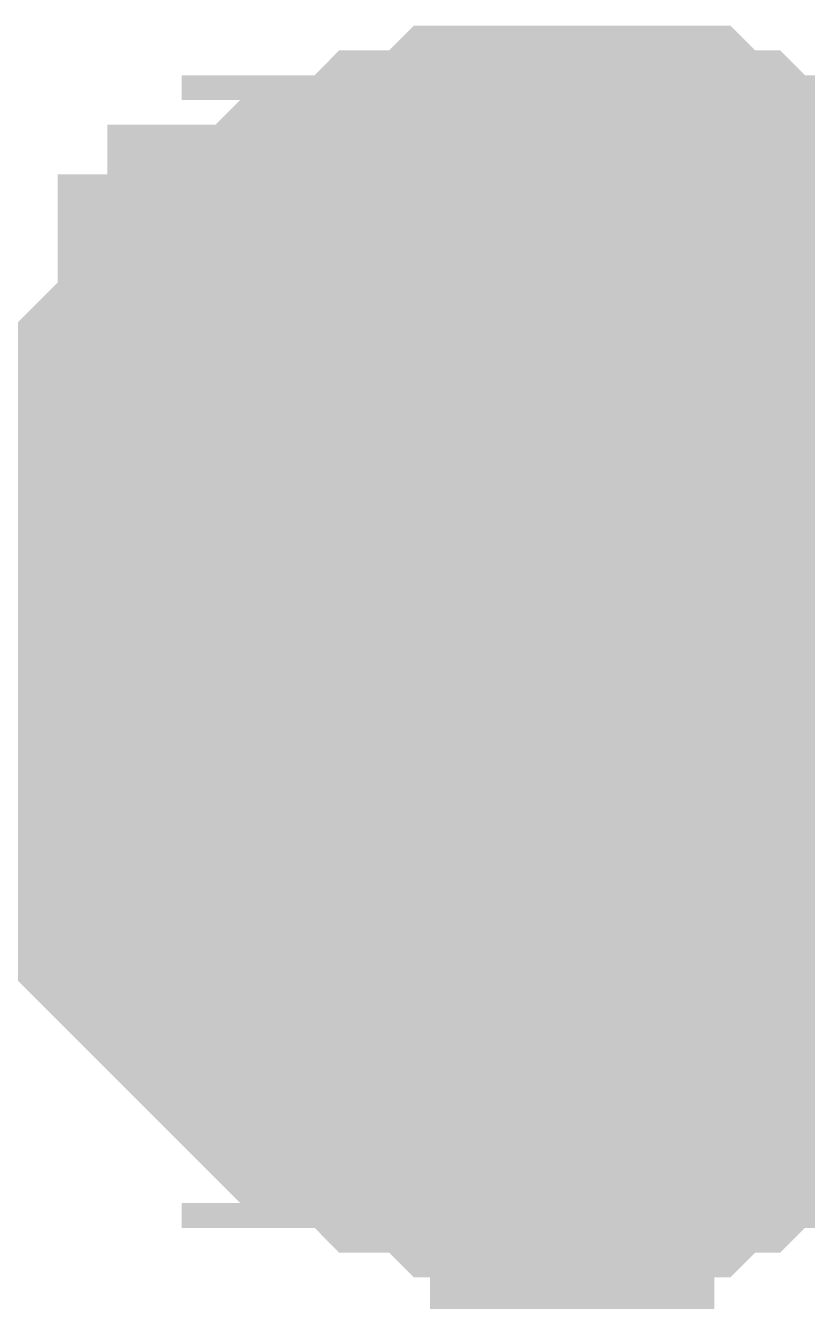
# Model space of a CAD drawing. Header units: inches. Extents: x 0 to 841, y 0 to 594.
# Drawn here: x 714.447 to 715.27, y 456.796 to 458.14 of the extents above; entities that cross this region are included whole.
import ezdxf

# ---------------------------------------------------------------- set-up
doc = ezdxf.new("R2010")
doc.units = ezdxf.units.IN
doc.layers.add('Sheet', color=255, linetype='Continuous')

msp = doc.modelspace()

# ---------------------------------------------------------------- linework, layer by layer
at = {"layer": 'Sheet'}
for points in [[(714.4998, 457.4939, 0.2997, 0.2997, 0), (714.4998, 457.5201, 0.2997, 0.2997, 0), (714.4998, 457.5462, 0.2997, 0.2997, 0), (714.4998, 457.5723, 0.2997, 0.2997, 0), (714.4998, 457.5985, 0.2997, 0.2997, 0), (714.526, 457.6246, 0.2997, 0.2997, 0), (714.526, 457.6246, 0.2997, 0.2997, 0), (714.526, 457.6507, 0.2997, 0.2997, 0), (714.5521, 457.6768, 0.2997, 0.2997, 0), (714.5521, 457.703, 0.2997, 0.2997, 0), (714.5521, 457.7291, 0.2997, 0.2997, 0), (714.5782, 457.7552, 0.2997, 0.2997, 0), (714.5782, 457.7552, 0.2997, 0.2997, 0), (714.6044, 457.7814, 0.2997, 0.2997, 0), (714.6305, 457.8075, 0.2997, 0.2997, 0), (714.6305, 457.8336, 0.2997, 0.2997, 0), (714.6566, 457.8336, 0.2997, 0.2997, 0), (714.6828, 457.8598, 0.2997, 0.2997, 0), (714.6828, 457.8859, 0.2997, 0.2997, 0), (714.7089, 457.8859, 0.2997, 0.2997, 0), (714.735, 457.912, 0.2997, 0.2997, 0), (714.7612, 457.912, 0.2997, 0.2997, 0), (714.7612, 457.9381, 0.2997, 0.2997, 0), (714.7873, 457.9381, 0.2997, 0.2997, 0), (714.8134, 457.9381, 0.2997, 0.2997, 0), (714.8395, 457.9643, 0.2997, 0.2997, 0), (714.8657, 457.9643, 0.2997, 0.2997, 0), (714.8918, 457.9643, 0.2997, 0.2997, 0), (714.9179, 457.9904, 0.2997, 0.2997, 0), (714.9441, 457.9904, 0.2997, 0.2997, 0), (714.9702, 457.9904, 0.2997, 0.2997, 0), (714.9963, 457.9904, 0.2997, 0.2997, 0), (715.0225, 457.9904, 0.2997, 0.2997, 0)], [(714.4998, 457.4939, 0.2997, 0.2997, 0), (714.4998, 457.5201, 0.2997, 0.2997, 0), (714.4998, 457.5462, 0.2997, 0.2997, 0), (714.4998, 457.5723, 0.2997, 0.2997, 0), (714.4998, 457.5985, 0.2997, 0.2997, 0), (714.526, 457.6246, 0.2997, 0.2997, 0), (714.526, 457.6246, 0.2997, 0.2997, 0), (714.526, 457.6507, 0.2997, 0.2997, 0), (714.5521, 457.6768, 0.2997, 0.2997, 0), (714.5521, 457.703, 0.2997, 0.2997, 0), (714.5521, 457.7291, 0.2997, 0.2997, 0), (714.5782, 457.7552, 0.2997, 0.2997, 0), (714.5782, 457.7552, 0.2997, 0.2997, 0), (714.6044, 457.7814, 0.2997, 0.2997, 0), (714.6305, 457.8075, 0.2997, 0.2997, 0), (714.6305, 457.8336, 0.2997, 0.2997, 0), (714.6566, 457.8336, 0.2997, 0.2997, 0), (714.6828, 457.8598, 0.2997, 0.2997, 0), (714.6828, 457.8859, 0.2997, 0.2997, 0), (714.7089, 457.8859, 0.2997, 0.2997, 0), (714.735, 457.912, 0.2997, 0.2997, 0), (714.7612, 457.912, 0.2997, 0.2997, 0), (714.7612, 457.9381, 0.2997, 0.2997, 0), (714.7873, 457.9381, 0.2997, 0.2997, 0), (714.8134, 457.9381, 0.2997, 0.2997, 0), (714.8395, 457.9643, 0.2997, 0.2997, 0), (714.8657, 457.9643, 0.2997, 0.2997, 0), (714.8918, 457.9643, 0.2997, 0.2997, 0), (714.9179, 457.9904, 0.2997, 0.2997, 0), (714.9441, 457.9904, 0.2997, 0.2997, 0), (714.9702, 457.9904, 0.2997, 0.2997, 0), (714.9963, 457.9904, 0.2997, 0.2997, 0), (715.0225, 457.9904, 0.2997, 0.2997, 0)], [(714.4998, 457.4939, 0.2997, 0.2997, 0), (714.4998, 457.5201, 0.2997, 0.2997, 0), (714.4998, 457.5462, 0.2997, 0.2997, 0), (714.4998, 457.5723, 0.2997, 0.2997, 0), (714.4998, 457.5985, 0.2997, 0.2997, 0), (714.526, 457.6246, 0.2997, 0.2997, 0), (714.526, 457.6246, 0.2997, 0.2997, 0), (714.526, 457.6507, 0.2997, 0.2997, 0), (714.5521, 457.6768, 0.2997, 0.2997, 0), (714.5521, 457.703, 0.2997, 0.2997, 0), (714.5521, 457.7291, 0.2997, 0.2997, 0), (714.5782, 457.7552, 0.2997, 0.2997, 0), (714.5782, 457.7552, 0.2997, 0.2997, 0), (714.6044, 457.7814, 0.2997, 0.2997, 0), (714.6305, 457.8075, 0.2997, 0.2997, 0), (714.6305, 457.8336, 0.2997, 0.2997, 0), (714.6566, 457.8336, 0.2997, 0.2997, 0), (714.6828, 457.8598, 0.2997, 0.2997, 0), (714.6828, 457.8859, 0.2997, 0.2997, 0), (714.7089, 457.8859, 0.2997, 0.2997, 0), (714.735, 457.912, 0.2997, 0.2997, 0), (714.7612, 457.912, 0.2997, 0.2997, 0), (714.7612, 457.9381, 0.2997, 0.2997, 0), (714.7873, 457.9381, 0.2997, 0.2997, 0), (714.8134, 457.9381, 0.2997, 0.2997, 0), (714.8395, 457.9643, 0.2997, 0.2997, 0), (714.8657, 457.9643, 0.2997, 0.2997, 0), (714.8918, 457.9643, 0.2997, 0.2997, 0), (714.9179, 457.9904, 0.2997, 0.2997, 0), (714.9441, 457.9904, 0.2997, 0.2997, 0), (714.9702, 457.9904, 0.2997, 0.2997, 0), (714.9963, 457.9904, 0.2997, 0.2997, 0), (715.0225, 457.9904, 0.2997, 0.2997, 0)], [(714.4998, 457.4939, 0.2997, 0.2997, 0), (714.4998, 457.5201, 0.2997, 0.2997, 0), (714.4998, 457.5462, 0.2997, 0.2997, 0), (714.4998, 457.5723, 0.2997, 0.2997, 0), (714.4998, 457.5985, 0.2997, 0.2997, 0), (714.526, 457.6246, 0.2997, 0.2997, 0), (714.526, 457.6246, 0.2997, 0.2997, 0), (714.526, 457.6507, 0.2997, 0.2997, 0), (714.5521, 457.6768, 0.2997, 0.2997, 0), (714.5521, 457.703, 0.2997, 0.2997, 0), (714.5521, 457.7291, 0.2997, 0.2997, 0), (714.5782, 457.7552, 0.2997, 0.2997, 0), (714.5782, 457.7552, 0.2997, 0.2997, 0), (714.6044, 457.7814, 0.2997, 0.2997, 0), (714.6305, 457.8075, 0.2997, 0.2997, 0), (714.6305, 457.8336, 0.2997, 0.2997, 0), (714.6566, 457.8336, 0.2997, 0.2997, 0), (714.6828, 457.8598, 0.2997, 0.2997, 0), (714.6828, 457.8859, 0.2997, 0.2997, 0), (714.7089, 457.8859, 0.2997, 0.2997, 0), (714.735, 457.912, 0.2997, 0.2997, 0), (714.7612, 457.912, 0.2997, 0.2997, 0), (714.7612, 457.9381, 0.2997, 0.2997, 0), (714.7873, 457.9381, 0.2997, 0.2997, 0), (714.8134, 457.9381, 0.2997, 0.2997, 0), (714.8395, 457.9643, 0.2997, 0.2997, 0), (714.8657, 457.9643, 0.2997, 0.2997, 0), (714.8918, 457.9643, 0.2997, 0.2997, 0), (714.9179, 457.9904, 0.2997, 0.2997, 0), (714.9441, 457.9904, 0.2997, 0.2997, 0), (714.9702, 457.9904, 0.2997, 0.2997, 0), (714.9963, 457.9904, 0.2997, 0.2997, 0), (715.0225, 457.9904, 0.2997, 0.2997, 0)], [(714.4998, 457.4939, 0.2997, 0.2997, 0), (714.4998, 457.5201, 0.2997, 0.2997, 0), (714.4998, 457.5462, 0.2997, 0.2997, 0), (714.4998, 457.5723, 0.2997, 0.2997, 0), (714.4998, 457.5985, 0.2997, 0.2997, 0), (714.526, 457.6246, 0.2997, 0.2997, 0), (714.526, 457.6246, 0.2997, 0.2997, 0), (714.526, 457.6507, 0.2997, 0.2997, 0), (714.5521, 457.6768, 0.2997, 0.2997, 0), (714.5521, 457.703, 0.2997, 0.2997, 0), (714.5521, 457.7291, 0.2997, 0.2997, 0), (714.5782, 457.7552, 0.2997, 0.2997, 0), (714.5782, 457.7552, 0.2997, 0.2997, 0), (714.6044, 457.7814, 0.2997, 0.2997, 0), (714.6305, 457.8075, 0.2997, 0.2997, 0), (714.6305, 457.8336, 0.2997, 0.2997, 0), (714.6566, 457.8336, 0.2997, 0.2997, 0), (714.6828, 457.8598, 0.2997, 0.2997, 0), (714.6828, 457.8859, 0.2997, 0.2997, 0), (714.7089, 457.8859, 0.2997, 0.2997, 0), (714.735, 457.912, 0.2997, 0.2997, 0), (714.7612, 457.912, 0.2997, 0.2997, 0), (714.7612, 457.9381, 0.2997, 0.2997, 0), (714.7873, 457.9381, 0.2997, 0.2997, 0), (714.8134, 457.9381, 0.2997, 0.2997, 0), (714.8395, 457.9643, 0.2997, 0.2997, 0), (714.8657, 457.9643, 0.2997, 0.2997, 0), (714.8918, 457.9643, 0.2997, 0.2997, 0), (714.9179, 457.9904, 0.2997, 0.2997, 0), (714.9441, 457.9904, 0.2997, 0.2997, 0), (714.9702, 457.9904, 0.2997, 0.2997, 0), (714.9963, 457.9904, 0.2997, 0.2997, 0), (715.0225, 457.9904, 0.2997, 0.2997, 0)], [(715.0225, 457.9904, 0.2997, 0.2997, 0), (715.0225, 457.9904, 0.2997, 0.2997, 0)], [(715.0225, 457.9904, 0.2997, 0.2997, 0), (715.0486, 457.9904, 0.2997, 0.2997, 0), (715.0747, 457.9904, 0.2997, 0.2997, 0), (715.1009, 457.9904, 0.2997, 0.2997, 0), (715.127, 457.9904, 0.2997, 0.2997, 0), (715.1531, 457.9643, 0.2997, 0.2997, 0), (715.1531, 457.9643, 0.2997, 0.2997, 0), (715.1793, 457.9643, 0.2997, 0.2997, 0), (715.2054, 457.9381, 0.2997, 0.2997, 0), (715.2315, 457.9381, 0.2997, 0.2997, 0), (715.2576, 457.9381, 0.2997, 0.2997, 0), (715.2838, 457.912, 0.2997, 0.2997, 0), (715.2838, 457.912, 0.2997, 0.2997, 0), (715.3099, 457.8859, 0.2997, 0.2997, 0), (715.336, 457.8859, 0.2997, 0.2997, 0), (715.3622, 457.8598, 0.2997, 0.2997, 0), (715.3622, 457.8336, 0.2997, 0.2997, 0), (715.3883, 457.8336, 0.2997, 0.2997, 0), (715.4144, 457.8075, 0.2997, 0.2997, 0), (715.4144, 457.7814, 0.2997, 0.2997, 0), (715.4406, 457.7552, 0.2997, 0.2997, 0)], [(715.0225, 457.9904, 0.2997, 0.2997, 0), (715.0225, 457.9904, 0.2997, 0.2997, 0)], [(715.0225, 457.9904, 0.2997, 0.2997, 0), (715.0486, 457.9904, 0.2997, 0.2997, 0), (715.0747, 457.9904, 0.2997, 0.2997, 0), (715.1009, 457.9904, 0.2997, 0.2997, 0), (715.127, 457.9904, 0.2997, 0.2997, 0), (715.1531, 457.9643, 0.2997, 0.2997, 0), (715.1531, 457.9643, 0.2997, 0.2997, 0), (715.1793, 457.9643, 0.2997, 0.2997, 0), (715.2054, 457.9381, 0.2997, 0.2997, 0), (715.2315, 457.9381, 0.2997, 0.2997, 0), (715.2576, 457.9381, 0.2997, 0.2997, 0), (715.2838, 457.912, 0.2997, 0.2997, 0), (715.2838, 457.912, 0.2997, 0.2997, 0), (715.3099, 457.8859, 0.2997, 0.2997, 0), (715.336, 457.8859, 0.2997, 0.2997, 0), (715.3622, 457.8598, 0.2997, 0.2997, 0), (715.3622, 457.8336, 0.2997, 0.2997, 0), (715.3883, 457.8336, 0.2997, 0.2997, 0), (715.4144, 457.8075, 0.2997, 0.2997, 0), (715.4144, 457.7814, 0.2997, 0.2997, 0), (715.4406, 457.7552, 0.2997, 0.2997, 0)], [(715.0225, 457.9904, 0.2997, 0.2997, 0), (715.0225, 457.9904, 0.2997, 0.2997, 0)], [(715.0225, 457.9904, 0.2997, 0.2997, 0), (715.0486, 457.9904, 0.2997, 0.2997, 0), (715.0747, 457.9904, 0.2997, 0.2997, 0), (715.1009, 457.9904, 0.2997, 0.2997, 0), (715.127, 457.9904, 0.2997, 0.2997, 0), (715.1531, 457.9643, 0.2997, 0.2997, 0), (715.1531, 457.9643, 0.2997, 0.2997, 0), (715.1793, 457.9643, 0.2997, 0.2997, 0), (715.2054, 457.9381, 0.2997, 0.2997, 0), (715.2315, 457.9381, 0.2997, 0.2997, 0), (715.2576, 457.9381, 0.2997, 0.2997, 0), (715.2838, 457.912, 0.2997, 0.2997, 0), (715.2838, 457.912, 0.2997, 0.2997, 0), (715.3099, 457.8859, 0.2997, 0.2997, 0), (715.336, 457.8859, 0.2997, 0.2997, 0), (715.3622, 457.8598, 0.2997, 0.2997, 0), (715.3622, 457.8336, 0.2997, 0.2997, 0), (715.3883, 457.8336, 0.2997, 0.2997, 0), (715.4144, 457.8075, 0.2997, 0.2997, 0), (715.4144, 457.7814, 0.2997, 0.2997, 0), (715.4406, 457.7552, 0.2997, 0.2997, 0)], [(715.0225, 457.9904, 0.2997, 0.2997, 0), (715.0225, 457.9904, 0.2997, 0.2997, 0)], [(715.0225, 457.9904, 0.2997, 0.2997, 0), (715.0486, 457.9904, 0.2997, 0.2997, 0), (715.0747, 457.9904, 0.2997, 0.2997, 0), (715.1009, 457.9904, 0.2997, 0.2997, 0), (715.127, 457.9904, 0.2997, 0.2997, 0), (715.1531, 457.9643, 0.2997, 0.2997, 0), (715.1531, 457.9643, 0.2997, 0.2997, 0), (715.1793, 457.9643, 0.2997, 0.2997, 0), (715.2054, 457.9381, 0.2997, 0.2997, 0), (715.2315, 457.9381, 0.2997, 0.2997, 0), (715.2576, 457.9381, 0.2997, 0.2997, 0), (715.2838, 457.912, 0.2997, 0.2997, 0), (715.2838, 457.912, 0.2997, 0.2997, 0), (715.3099, 457.8859, 0.2997, 0.2997, 0), (715.336, 457.8859, 0.2997, 0.2997, 0), (715.3622, 457.8598, 0.2997, 0.2997, 0), (715.3622, 457.8336, 0.2997, 0.2997, 0), (715.3883, 457.8336, 0.2997, 0.2997, 0), (715.4144, 457.8075, 0.2997, 0.2997, 0), (715.4144, 457.7814, 0.2997, 0.2997, 0), (715.4406, 457.7552, 0.2997, 0.2997, 0)], [(715.0225, 457.9904, 0.2997, 0.2997, 0), (715.0225, 457.9904, 0.2997, 0.2997, 0)], [(715.0225, 457.9904, 0.2997, 0.2997, 0), (715.0486, 457.9904, 0.2997, 0.2997, 0), (715.0747, 457.9904, 0.2997, 0.2997, 0), (715.1009, 457.9904, 0.2997, 0.2997, 0), (715.127, 457.9904, 0.2997, 0.2997, 0), (715.1531, 457.9643, 0.2997, 0.2997, 0), (715.1531, 457.9643, 0.2997, 0.2997, 0), (715.1793, 457.9643, 0.2997, 0.2997, 0), (715.2054, 457.9381, 0.2997, 0.2997, 0), (715.2315, 457.9381, 0.2997, 0.2997, 0), (715.2576, 457.9381, 0.2997, 0.2997, 0), (715.2838, 457.912, 0.2997, 0.2997, 0), (715.2838, 457.912, 0.2997, 0.2997, 0), (715.3099, 457.8859, 0.2997, 0.2997, 0), (715.336, 457.8859, 0.2997, 0.2997, 0), (715.3622, 457.8598, 0.2997, 0.2997, 0), (715.3622, 457.8336, 0.2997, 0.2997, 0), (715.3883, 457.8336, 0.2997, 0.2997, 0), (715.4144, 457.8075, 0.2997, 0.2997, 0), (715.4144, 457.7814, 0.2997, 0.2997, 0), (715.4406, 457.7552, 0.2997, 0.2997, 0)], [(714.4998, 457.4939, 0.0991, 0.0991, 0), (714.4998, 457.5201, 0.0991, 0.0991, 0), (714.4998, 457.5462, 0.0991, 0.0991, 0), (714.4998, 457.5723, 0.0991, 0.0991, 0), (714.4998, 457.5985, 0.0991, 0.0991, 0), (714.526, 457.6246, 0.0991, 0.0991, 0), (714.526, 457.6246, 0.0991, 0.0991, 0), (714.526, 457.6507, 0.0991, 0.0991, 0), (714.5521, 457.6768, 0.0991, 0.0991, 0), (714.5521, 457.703, 0.0991, 0.0991, 0), (714.5521, 457.7291, 0.0991, 0.0991, 0), (714.5782, 457.7552, 0.0991, 0.0991, 0), (714.5782, 457.7552, 0.0991, 0.0991, 0), (714.6044, 457.7814, 0.0991, 0.0991, 0), (714.6305, 457.8075, 0.0991, 0.0991, 0), (714.6305, 457.8336, 0.0991, 0.0991, 0), (714.6566, 457.8336, 0.0991, 0.0991, 0), (714.6828, 457.8598, 0.0991, 0.0991, 0), (714.6828, 457.8859, 0.0991, 0.0991, 0), (714.7089, 457.8859, 0.0991, 0.0991, 0), (714.735, 457.912, 0.0991, 0.0991, 0), (714.7612, 457.912, 0.0991, 0.0991, 0), (714.7612, 457.9381, 0.0991, 0.0991, 0), (714.7873, 457.9381, 0.0991, 0.0991, 0), (714.8134, 457.9381, 0.0991, 0.0991, 0), (714.8395, 457.9643, 0.0991, 0.0991, 0), (714.8657, 457.9643, 0.0991, 0.0991, 0), (714.8918, 457.9643, 0.0991, 0.0991, 0), (714.9179, 457.9904, 0.0991, 0.0991, 0), (714.9441, 457.9904, 0.0991, 0.0991, 0), (714.9702, 457.9904, 0.0991, 0.0991, 0), (714.9963, 457.9904, 0.0991, 0.0991, 0), (715.0225, 457.9904, 0.0991, 0.0991, 0)], [(714.4998, 457.4939, 0.0991, 0.0991, 0), (714.4998, 457.5201, 0.0991, 0.0991, 0), (714.4998, 457.5462, 0.0991, 0.0991, 0), (714.4998, 457.5723, 0.0991, 0.0991, 0), (714.4998, 457.5985, 0.0991, 0.0991, 0), (714.526, 457.6246, 0.0991, 0.0991, 0), (714.526, 457.6246, 0.0991, 0.0991, 0), (714.526, 457.6507, 0.0991, 0.0991, 0), (714.5521, 457.6768, 0.0991, 0.0991, 0), (714.5521, 457.703, 0.0991, 0.0991, 0), (714.5521, 457.7291, 0.0991, 0.0991, 0), (714.5782, 457.7552, 0.0991, 0.0991, 0), (714.5782, 457.7552, 0.0991, 0.0991, 0), (714.6044, 457.7814, 0.0991, 0.0991, 0), (714.6305, 457.8075, 0.0991, 0.0991, 0), (714.6305, 457.8336, 0.0991, 0.0991, 0), (714.6566, 457.8336, 0.0991, 0.0991, 0), (714.6828, 457.8598, 0.0991, 0.0991, 0), (714.6828, 457.8859, 0.0991, 0.0991, 0), (714.7089, 457.8859, 0.0991, 0.0991, 0), (714.735, 457.912, 0.0991, 0.0991, 0), (714.7612, 457.912, 0.0991, 0.0991, 0), (714.7612, 457.9381, 0.0991, 0.0991, 0), (714.7873, 457.9381, 0.0991, 0.0991, 0), (714.8134, 457.9381, 0.0991, 0.0991, 0), (714.8395, 457.9643, 0.0991, 0.0991, 0), (714.8657, 457.9643, 0.0991, 0.0991, 0), (714.8918, 457.9643, 0.0991, 0.0991, 0), (714.9179, 457.9904, 0.0991, 0.0991, 0), (714.9441, 457.9904, 0.0991, 0.0991, 0), (714.9702, 457.9904, 0.0991, 0.0991, 0), (714.9963, 457.9904, 0.0991, 0.0991, 0), (715.0225, 457.9904, 0.0991, 0.0991, 0)], [(714.4998, 457.4939, 0.0991, 0.0991, 0), (714.4998, 457.5201, 0.0991, 0.0991, 0), (714.4998, 457.5462, 0.0991, 0.0991, 0), (714.4998, 457.5723, 0.0991, 0.0991, 0), (714.4998, 457.5985, 0.0991, 0.0991, 0), (714.526, 457.6246, 0.0991, 0.0991, 0), (714.526, 457.6246, 0.0991, 0.0991, 0), (714.526, 457.6507, 0.0991, 0.0991, 0), (714.5521, 457.6768, 0.0991, 0.0991, 0), (714.5521, 457.703, 0.0991, 0.0991, 0), (714.5521, 457.7291, 0.0991, 0.0991, 0), (714.5782, 457.7552, 0.0991, 0.0991, 0), (714.5782, 457.7552, 0.0991, 0.0991, 0), (714.6044, 457.7814, 0.0991, 0.0991, 0), (714.6305, 457.8075, 0.0991, 0.0991, 0), (714.6305, 457.8336, 0.0991, 0.0991, 0), (714.6566, 457.8336, 0.0991, 0.0991, 0), (714.6828, 457.8598, 0.0991, 0.0991, 0), (714.6828, 457.8859, 0.0991, 0.0991, 0), (714.7089, 457.8859, 0.0991, 0.0991, 0), (714.735, 457.912, 0.0991, 0.0991, 0), (714.7612, 457.912, 0.0991, 0.0991, 0), (714.7612, 457.9381, 0.0991, 0.0991, 0), (714.7873, 457.9381, 0.0991, 0.0991, 0), (714.8134, 457.9381, 0.0991, 0.0991, 0), (714.8395, 457.9643, 0.0991, 0.0991, 0), (714.8657, 457.9643, 0.0991, 0.0991, 0), (714.8918, 457.9643, 0.0991, 0.0991, 0), (714.9179, 457.9904, 0.0991, 0.0991, 0), (714.9441, 457.9904, 0.0991, 0.0991, 0), (714.9702, 457.9904, 0.0991, 0.0991, 0), (714.9963, 457.9904, 0.0991, 0.0991, 0), (715.0225, 457.9904, 0.0991, 0.0991, 0)], [(714.4998, 457.4939, 0.0991, 0.0991, 0), (714.4998, 457.5201, 0.0991, 0.0991, 0), (714.4998, 457.5462, 0.0991, 0.0991, 0), (714.4998, 457.5723, 0.0991, 0.0991, 0), (714.4998, 457.5985, 0.0991, 0.0991, 0), (714.526, 457.6246, 0.0991, 0.0991, 0), (714.526, 457.6246, 0.0991, 0.0991, 0), (714.526, 457.6507, 0.0991, 0.0991, 0), (714.5521, 457.6768, 0.0991, 0.0991, 0), (714.5521, 457.703, 0.0991, 0.0991, 0), (714.5521, 457.7291, 0.0991, 0.0991, 0), (714.5782, 457.7552, 0.0991, 0.0991, 0), (714.5782, 457.7552, 0.0991, 0.0991, 0), (714.6044, 457.7814, 0.0991, 0.0991, 0), (714.6305, 457.8075, 0.0991, 0.0991, 0), (714.6305, 457.8336, 0.0991, 0.0991, 0), (714.6566, 457.8336, 0.0991, 0.0991, 0), (714.6828, 457.8598, 0.0991, 0.0991, 0), (714.6828, 457.8859, 0.0991, 0.0991, 0), (714.7089, 457.8859, 0.0991, 0.0991, 0), (714.735, 457.912, 0.0991, 0.0991, 0), (714.7612, 457.912, 0.0991, 0.0991, 0), (714.7612, 457.9381, 0.0991, 0.0991, 0), (714.7873, 457.9381, 0.0991, 0.0991, 0), (714.8134, 457.9381, 0.0991, 0.0991, 0), (714.8395, 457.9643, 0.0991, 0.0991, 0), (714.8657, 457.9643, 0.0991, 0.0991, 0), (714.8918, 457.9643, 0.0991, 0.0991, 0), (714.9179, 457.9904, 0.0991, 0.0991, 0), (714.9441, 457.9904, 0.0991, 0.0991, 0), (714.9702, 457.9904, 0.0991, 0.0991, 0), (714.9963, 457.9904, 0.0991, 0.0991, 0), (715.0225, 457.9904, 0.0991, 0.0991, 0)], [(714.4998, 457.4939, 0.0991, 0.0991, 0), (714.4998, 457.5201, 0.0991, 0.0991, 0), (714.4998, 457.5462, 0.0991, 0.0991, 0), (714.4998, 457.5723, 0.0991, 0.0991, 0), (714.4998, 457.5985, 0.0991, 0.0991, 0), (714.526, 457.6246, 0.0991, 0.0991, 0), (714.526, 457.6246, 0.0991, 0.0991, 0), (714.526, 457.6507, 0.0991, 0.0991, 0), (714.5521, 457.6768, 0.0991, 0.0991, 0), (714.5521, 457.703, 0.0991, 0.0991, 0), (714.5521, 457.7291, 0.0991, 0.0991, 0), (714.5782, 457.7552, 0.0991, 0.0991, 0), (714.5782, 457.7552, 0.0991, 0.0991, 0), (714.6044, 457.7814, 0.0991, 0.0991, 0), (714.6305, 457.8075, 0.0991, 0.0991, 0), (714.6305, 457.8336, 0.0991, 0.0991, 0), (714.6566, 457.8336, 0.0991, 0.0991, 0), (714.6828, 457.8598, 0.0991, 0.0991, 0), (714.6828, 457.8859, 0.0991, 0.0991, 0), (714.7089, 457.8859, 0.0991, 0.0991, 0), (714.735, 457.912, 0.0991, 0.0991, 0), (714.7612, 457.912, 0.0991, 0.0991, 0), (714.7612, 457.9381, 0.0991, 0.0991, 0), (714.7873, 457.9381, 0.0991, 0.0991, 0), (714.8134, 457.9381, 0.0991, 0.0991, 0), (714.8395, 457.9643, 0.0991, 0.0991, 0), (714.8657, 457.9643, 0.0991, 0.0991, 0), (714.8918, 457.9643, 0.0991, 0.0991, 0), (714.9179, 457.9904, 0.0991, 0.0991, 0), (714.9441, 457.9904, 0.0991, 0.0991, 0), (714.9702, 457.9904, 0.0991, 0.0991, 0), (714.9963, 457.9904, 0.0991, 0.0991, 0), (715.0225, 457.9904, 0.0991, 0.0991, 0)], [(715.0225, 457.9904, 0.0991, 0.0991, 0), (715.0225, 457.9904, 0.0991, 0.0991, 0)], [(715.0225, 457.9904, 0.0991, 0.0991, 0), (715.0486, 457.9904, 0.0991, 0.0991, 0), (715.0747, 457.9904, 0.0991, 0.0991, 0), (715.1009, 457.9904, 0.0991, 0.0991, 0), (715.127, 457.9904, 0.0991, 0.0991, 0), (715.1531, 457.9643, 0.0991, 0.0991, 0), (715.1531, 457.9643, 0.0991, 0.0991, 0), (715.1793, 457.9643, 0.0991, 0.0991, 0), (715.2054, 457.9381, 0.0991, 0.0991, 0), (715.2315, 457.9381, 0.0991, 0.0991, 0), (715.2576, 457.9381, 0.0991, 0.0991, 0), (715.2838, 457.912, 0.0991, 0.0991, 0), (715.2838, 457.912, 0.0991, 0.0991, 0), (715.3099, 457.8859, 0.0991, 0.0991, 0), (715.336, 457.8859, 0.0991, 0.0991, 0)], [(715.0225, 457.9904, 0.0991, 0.0991, 0), (715.0225, 457.9904, 0.0991, 0.0991, 0)], [(715.0225, 457.9904, 0.0991, 0.0991, 0), (715.0486, 457.9904, 0.0991, 0.0991, 0), (715.0747, 457.9904, 0.0991, 0.0991, 0), (715.1009, 457.9904, 0.0991, 0.0991, 0), (715.127, 457.9904, 0.0991, 0.0991, 0), (715.1531, 457.9643, 0.0991, 0.0991, 0), (715.1531, 457.9643, 0.0991, 0.0991, 0), (715.1793, 457.9643, 0.0991, 0.0991, 0), (715.2054, 457.9381, 0.0991, 0.0991, 0), (715.2315, 457.9381, 0.0991, 0.0991, 0), (715.2576, 457.9381, 0.0991, 0.0991, 0), (715.2838, 457.912, 0.0991, 0.0991, 0), (715.2838, 457.912, 0.0991, 0.0991, 0), (715.3099, 457.8859, 0.0991, 0.0991, 0), (715.336, 457.8859, 0.0991, 0.0991, 0)], [(715.0225, 457.9904, 0.0991, 0.0991, 0), (715.0225, 457.9904, 0.0991, 0.0991, 0)], [(715.0225, 457.9904, 0.0991, 0.0991, 0), (715.0486, 457.9904, 0.0991, 0.0991, 0), (715.0747, 457.9904, 0.0991, 0.0991, 0), (715.1009, 457.9904, 0.0991, 0.0991, 0), (715.127, 457.9904, 0.0991, 0.0991, 0), (715.1531, 457.9643, 0.0991, 0.0991, 0), (715.1531, 457.9643, 0.0991, 0.0991, 0), (715.1793, 457.9643, 0.0991, 0.0991, 0), (715.2054, 457.9381, 0.0991, 0.0991, 0), (715.2315, 457.9381, 0.0991, 0.0991, 0), (715.2576, 457.9381, 0.0991, 0.0991, 0), (715.2838, 457.912, 0.0991, 0.0991, 0), (715.2838, 457.912, 0.0991, 0.0991, 0), (715.3099, 457.8859, 0.0991, 0.0991, 0), (715.336, 457.8859, 0.0991, 0.0991, 0)], [(715.0225, 457.9904, 0.0991, 0.0991, 0), (715.0225, 457.9904, 0.0991, 0.0991, 0)], [(715.0225, 457.9904, 0.0991, 0.0991, 0), (715.0486, 457.9904, 0.0991, 0.0991, 0), (715.0747, 457.9904, 0.0991, 0.0991, 0), (715.1009, 457.9904, 0.0991, 0.0991, 0), (715.127, 457.9904, 0.0991, 0.0991, 0), (715.1531, 457.9643, 0.0991, 0.0991, 0), (715.1531, 457.9643, 0.0991, 0.0991, 0), (715.1793, 457.9643, 0.0991, 0.0991, 0), (715.2054, 457.9381, 0.0991, 0.0991, 0), (715.2315, 457.9381, 0.0991, 0.0991, 0), (715.2576, 457.9381, 0.0991, 0.0991, 0), (715.2838, 457.912, 0.0991, 0.0991, 0), (715.2838, 457.912, 0.0991, 0.0991, 0), (715.3099, 457.8859, 0.0991, 0.0991, 0), (715.336, 457.8859, 0.0991, 0.0991, 0)], [(715.0225, 457.9904, 0.0991, 0.0991, 0), (715.0225, 457.9904, 0.0991, 0.0991, 0)], [(715.0225, 457.9904, 0.0991, 0.0991, 0), (715.0486, 457.9904, 0.0991, 0.0991, 0), (715.0747, 457.9904, 0.0991, 0.0991, 0), (715.1009, 457.9904, 0.0991, 0.0991, 0), (715.127, 457.9904, 0.0991, 0.0991, 0), (715.1531, 457.9643, 0.0991, 0.0991, 0), (715.1531, 457.9643, 0.0991, 0.0991, 0), (715.1793, 457.9643, 0.0991, 0.0991, 0), (715.2054, 457.9381, 0.0991, 0.0991, 0), (715.2315, 457.9381, 0.0991, 0.0991, 0), (715.2576, 457.9381, 0.0991, 0.0991, 0), (715.2838, 457.912, 0.0991, 0.0991, 0), (715.2838, 457.912, 0.0991, 0.0991, 0), (715.3099, 457.8859, 0.0991, 0.0991, 0), (715.336, 457.8859, 0.0991, 0.0991, 0)], [(717.5049, 457.4939, 0.2997, 0.2997, 0), (715.0225, 457.4939, 0.2997, 0.2997, 0), (705.0143, 457.4939, 0.2997, 0.2997, 0), (695.0061, 457.4939, 0.2997, 0.2997, 0), (670.0249, 457.4939, 0.2997, 0.2997, 0)], [(715.0225, 456.9713, 0.2997, 0.2997, 0), (714.9963, 456.9713, 0.2997, 0.2997, 0), (714.9702, 456.9713, 0.2997, 0.2997, 0), (714.9441, 456.9713, 0.2997, 0.2997, 0), (714.9179, 456.9713, 0.2997, 0.2997, 0), (714.8918, 456.9974, 0.2997, 0.2997, 0), (714.8657, 456.9974, 0.2997, 0.2997, 0), (714.8395, 456.9974, 0.2997, 0.2997, 0), (714.8134, 457.0236, 0.2997, 0.2997, 0), (714.7873, 457.0236, 0.2997, 0.2997, 0), (714.7612, 457.0236, 0.2997, 0.2997, 0), (714.7612, 457.0497, 0.2997, 0.2997, 0), (714.735, 457.0497, 0.2997, 0.2997, 0), (714.7089, 457.0758, 0.2997, 0.2997, 0), (714.6828, 457.102, 0.2997, 0.2997, 0), (714.6828, 457.102, 0.2997, 0.2997, 0), (714.6566, 457.1281, 0.2997, 0.2997, 0), (714.6305, 457.1542, 0.2997, 0.2997, 0), (714.6305, 457.1542, 0.2997, 0.2997, 0), (714.6044, 457.1804, 0.2997, 0.2997, 0), (714.5782, 457.2065, 0.2997, 0.2997, 0), (714.5782, 457.2326, 0.2997, 0.2997, 0), (714.5521, 457.2326, 0.2997, 0.2997, 0), (714.5521, 457.2588, 0.2997, 0.2997, 0), (714.5521, 457.2849, 0.2997, 0.2997, 0), (714.526, 457.311, 0.2997, 0.2997, 0), (714.526, 457.3371, 0.2997, 0.2997, 0), (714.526, 457.3633, 0.2997, 0.2997, 0), (714.4998, 457.3894, 0.2997, 0.2997, 0), (714.4998, 457.4155, 0.2997, 0.2997, 0), (714.4998, 457.4417, 0.2997, 0.2997, 0), (714.4998, 457.4678, 0.2997, 0.2997, 0), (714.4998, 457.4939, 0.2997, 0.2997, 0)], [(714.4998, 457.4939, 0.2997, 0.2997, 0), (714.4998, 457.4939, 0.2997, 0.2997, 0)], [(715.0225, 456.9713, 0.2997, 0.2997, 0), (714.9963, 456.9713, 0.2997, 0.2997, 0), (714.9702, 456.9713, 0.2997, 0.2997, 0), (714.9441, 456.9713, 0.2997, 0.2997, 0), (714.9179, 456.9713, 0.2997, 0.2997, 0), (714.8918, 456.9974, 0.2997, 0.2997, 0), (714.8657, 456.9974, 0.2997, 0.2997, 0), (714.8395, 456.9974, 0.2997, 0.2997, 0), (714.8134, 457.0236, 0.2997, 0.2997, 0), (714.7873, 457.0236, 0.2997, 0.2997, 0), (714.7612, 457.0236, 0.2997, 0.2997, 0), (714.7612, 457.0497, 0.2997, 0.2997, 0), (714.735, 457.0497, 0.2997, 0.2997, 0), (714.7089, 457.0758, 0.2997, 0.2997, 0), (714.6828, 457.102, 0.2997, 0.2997, 0), (714.6828, 457.102, 0.2997, 0.2997, 0), (714.6566, 457.1281, 0.2997, 0.2997, 0), (714.6305, 457.1542, 0.2997, 0.2997, 0), (714.6305, 457.1542, 0.2997, 0.2997, 0), (714.6044, 457.1804, 0.2997, 0.2997, 0), (714.5782, 457.2065, 0.2997, 0.2997, 0), (714.5782, 457.2326, 0.2997, 0.2997, 0), (714.5521, 457.2326, 0.2997, 0.2997, 0), (714.5521, 457.2588, 0.2997, 0.2997, 0), (714.5521, 457.2849, 0.2997, 0.2997, 0), (714.526, 457.311, 0.2997, 0.2997, 0), (714.526, 457.3371, 0.2997, 0.2997, 0), (714.526, 457.3633, 0.2997, 0.2997, 0), (714.4998, 457.3894, 0.2997, 0.2997, 0), (714.4998, 457.4155, 0.2997, 0.2997, 0), (714.4998, 457.4417, 0.2997, 0.2997, 0), (714.4998, 457.4678, 0.2997, 0.2997, 0), (714.4998, 457.4939, 0.2997, 0.2997, 0)], [(714.4998, 457.4939, 0.2997, 0.2997, 0), (714.4998, 457.4939, 0.2997, 0.2997, 0)], [(715.0225, 456.9713, 0.2997, 0.2997, 0), (714.9963, 456.9713, 0.2997, 0.2997, 0), (714.9702, 456.9713, 0.2997, 0.2997, 0), (714.9441, 456.9713, 0.2997, 0.2997, 0), (714.9179, 456.9713, 0.2997, 0.2997, 0), (714.8918, 456.9974, 0.2997, 0.2997, 0), (714.8657, 456.9974, 0.2997, 0.2997, 0), (714.8395, 456.9974, 0.2997, 0.2997, 0), (714.8134, 457.0236, 0.2997, 0.2997, 0), (714.7873, 457.0236, 0.2997, 0.2997, 0), (714.7612, 457.0236, 0.2997, 0.2997, 0), (714.7612, 457.0497, 0.2997, 0.2997, 0), (714.735, 457.0497, 0.2997, 0.2997, 0), (714.7089, 457.0758, 0.2997, 0.2997, 0), (714.6828, 457.102, 0.2997, 0.2997, 0), (714.6828, 457.102, 0.2997, 0.2997, 0), (714.6566, 457.1281, 0.2997, 0.2997, 0), (714.6305, 457.1542, 0.2997, 0.2997, 0), (714.6305, 457.1542, 0.2997, 0.2997, 0), (714.6044, 457.1804, 0.2997, 0.2997, 0), (714.5782, 457.2065, 0.2997, 0.2997, 0), (714.5782, 457.2326, 0.2997, 0.2997, 0), (714.5521, 457.2326, 0.2997, 0.2997, 0), (714.5521, 457.2588, 0.2997, 0.2997, 0), (714.5521, 457.2849, 0.2997, 0.2997, 0), (714.526, 457.311, 0.2997, 0.2997, 0), (714.526, 457.3371, 0.2997, 0.2997, 0), (714.526, 457.3633, 0.2997, 0.2997, 0), (714.4998, 457.3894, 0.2997, 0.2997, 0), (714.4998, 457.4155, 0.2997, 0.2997, 0), (714.4998, 457.4417, 0.2997, 0.2997, 0), (714.4998, 457.4678, 0.2997, 0.2997, 0), (714.4998, 457.4939, 0.2997, 0.2997, 0)], [(714.4998, 457.4939, 0.2997, 0.2997, 0), (714.4998, 457.4939, 0.2997, 0.2997, 0)], [(715.0225, 456.9713, 0.2997, 0.2997, 0), (714.9963, 456.9713, 0.2997, 0.2997, 0), (714.9702, 456.9713, 0.2997, 0.2997, 0), (714.9441, 456.9713, 0.2997, 0.2997, 0), (714.9179, 456.9713, 0.2997, 0.2997, 0), (714.8918, 456.9974, 0.2997, 0.2997, 0), (714.8657, 456.9974, 0.2997, 0.2997, 0), (714.8395, 456.9974, 0.2997, 0.2997, 0), (714.8134, 457.0236, 0.2997, 0.2997, 0), (714.7873, 457.0236, 0.2997, 0.2997, 0), (714.7612, 457.0236, 0.2997, 0.2997, 0), (714.7612, 457.0497, 0.2997, 0.2997, 0), (714.735, 457.0497, 0.2997, 0.2997, 0), (714.7089, 457.0758, 0.2997, 0.2997, 0), (714.6828, 457.102, 0.2997, 0.2997, 0), (714.6828, 457.102, 0.2997, 0.2997, 0), (714.6566, 457.1281, 0.2997, 0.2997, 0), (714.6305, 457.1542, 0.2997, 0.2997, 0), (714.6305, 457.1542, 0.2997, 0.2997, 0), (714.6044, 457.1804, 0.2997, 0.2997, 0), (714.5782, 457.2065, 0.2997, 0.2997, 0), (714.5782, 457.2326, 0.2997, 0.2997, 0), (714.5521, 457.2326, 0.2997, 0.2997, 0), (714.5521, 457.2588, 0.2997, 0.2997, 0), (714.5521, 457.2849, 0.2997, 0.2997, 0), (714.526, 457.311, 0.2997, 0.2997, 0), (714.526, 457.3371, 0.2997, 0.2997, 0), (714.526, 457.3633, 0.2997, 0.2997, 0), (714.4998, 457.3894, 0.2997, 0.2997, 0), (714.4998, 457.4155, 0.2997, 0.2997, 0), (714.4998, 457.4417, 0.2997, 0.2997, 0), (714.4998, 457.4678, 0.2997, 0.2997, 0), (714.4998, 457.4939, 0.2997, 0.2997, 0)], [(714.4998, 457.4939, 0.2997, 0.2997, 0), (714.4998, 457.4939, 0.2997, 0.2997, 0)], [(715.0225, 456.9713, 0.2997, 0.2997, 0), (714.9963, 456.9713, 0.2997, 0.2997, 0), (714.9702, 456.9713, 0.2997, 0.2997, 0), (714.9441, 456.9713, 0.2997, 0.2997, 0), (714.9179, 456.9713, 0.2997, 0.2997, 0), (714.8918, 456.9974, 0.2997, 0.2997, 0), (714.8657, 456.9974, 0.2997, 0.2997, 0), (714.8395, 456.9974, 0.2997, 0.2997, 0), (714.8134, 457.0236, 0.2997, 0.2997, 0), (714.7873, 457.0236, 0.2997, 0.2997, 0), (714.7612, 457.0236, 0.2997, 0.2997, 0), (714.7612, 457.0497, 0.2997, 0.2997, 0), (714.735, 457.0497, 0.2997, 0.2997, 0), (714.7089, 457.0758, 0.2997, 0.2997, 0), (714.6828, 457.102, 0.2997, 0.2997, 0), (714.6828, 457.102, 0.2997, 0.2997, 0), (714.6566, 457.1281, 0.2997, 0.2997, 0), (714.6305, 457.1542, 0.2997, 0.2997, 0), (714.6305, 457.1542, 0.2997, 0.2997, 0), (714.6044, 457.1804, 0.2997, 0.2997, 0), (714.5782, 457.2065, 0.2997, 0.2997, 0), (714.5782, 457.2326, 0.2997, 0.2997, 0), (714.5521, 457.2326, 0.2997, 0.2997, 0), (714.5521, 457.2588, 0.2997, 0.2997, 0), (714.5521, 457.2849, 0.2997, 0.2997, 0), (714.526, 457.311, 0.2997, 0.2997, 0), (714.526, 457.3371, 0.2997, 0.2997, 0), (714.526, 457.3633, 0.2997, 0.2997, 0), (714.4998, 457.3894, 0.2997, 0.2997, 0), (714.4998, 457.4155, 0.2997, 0.2997, 0), (714.4998, 457.4417, 0.2997, 0.2997, 0), (714.4998, 457.4678, 0.2997, 0.2997, 0), (714.4998, 457.4939, 0.2997, 0.2997, 0)], [(714.4998, 457.4939, 0.2997, 0.2997, 0), (714.4998, 457.4939, 0.2997, 0.2997, 0)], [(715.0225, 453.3914, 0.2997, 0.2997, 0), (715.0225, 457.4939, 0.2997, 0.2997, 0)], [(715.0225, 456.9713, 0.0991, 0.0991, 0), (714.9963, 456.9713, 0.0991, 0.0991, 0), (714.9702, 456.9713, 0.0991, 0.0991, 0), (714.9441, 456.9713, 0.0991, 0.0991, 0), (714.9179, 456.9713, 0.0991, 0.0991, 0), (714.8918, 456.9974, 0.0991, 0.0991, 0), (714.8657, 456.9974, 0.0991, 0.0991, 0), (714.8395, 456.9974, 0.0991, 0.0991, 0), (714.8134, 457.0236, 0.0991, 0.0991, 0), (714.7873, 457.0236, 0.0991, 0.0991, 0), (714.7612, 457.0236, 0.0991, 0.0991, 0), (714.7612, 457.0497, 0.0991, 0.0991, 0), (714.735, 457.0497, 0.0991, 0.0991, 0), (714.7089, 457.0758, 0.0991, 0.0991, 0), (714.6828, 457.102, 0.0991, 0.0991, 0), (714.6828, 457.102, 0.0991, 0.0991, 0), (714.6566, 457.1281, 0.0991, 0.0991, 0), (714.6305, 457.1542, 0.0991, 0.0991, 0), (714.6305, 457.1542, 0.0991, 0.0991, 0), (714.6044, 457.1804, 0.0991, 0.0991, 0), (714.5782, 457.2065, 0.0991, 0.0991, 0), (714.5782, 457.2326, 0.0991, 0.0991, 0), (714.5521, 457.2326, 0.0991, 0.0991, 0), (714.5521, 457.2588, 0.0991, 0.0991, 0), (714.5521, 457.2849, 0.0991, 0.0991, 0), (714.526, 457.311, 0.0991, 0.0991, 0), (714.526, 457.3371, 0.0991, 0.0991, 0), (714.526, 457.3633, 0.0991, 0.0991, 0), (714.4998, 457.3894, 0.0991, 0.0991, 0), (714.4998, 457.4155, 0.0991, 0.0991, 0), (714.4998, 457.4417, 0.0991, 0.0991, 0), (714.4998, 457.4678, 0.0991, 0.0991, 0), (714.4998, 457.4939, 0.0991, 0.0991, 0)], [(714.4998, 457.4939, 0.0991, 0.0991, 0), (714.4998, 457.4939, 0.0991, 0.0991, 0)], [(715.0225, 456.9713, 0.0991, 0.0991, 0), (714.9963, 456.9713, 0.0991, 0.0991, 0), (714.9702, 456.9713, 0.0991, 0.0991, 0), (714.9441, 456.9713, 0.0991, 0.0991, 0), (714.9179, 456.9713, 0.0991, 0.0991, 0), (714.8918, 456.9974, 0.0991, 0.0991, 0), (714.8657, 456.9974, 0.0991, 0.0991, 0), (714.8395, 456.9974, 0.0991, 0.0991, 0), (714.8134, 457.0236, 0.0991, 0.0991, 0), (714.7873, 457.0236, 0.0991, 0.0991, 0), (714.7612, 457.0236, 0.0991, 0.0991, 0), (714.7612, 457.0497, 0.0991, 0.0991, 0), (714.735, 457.0497, 0.0991, 0.0991, 0), (714.7089, 457.0758, 0.0991, 0.0991, 0), (714.6828, 457.102, 0.0991, 0.0991, 0), (714.6828, 457.102, 0.0991, 0.0991, 0), (714.6566, 457.1281, 0.0991, 0.0991, 0), (714.6305, 457.1542, 0.0991, 0.0991, 0), (714.6305, 457.1542, 0.0991, 0.0991, 0), (714.6044, 457.1804, 0.0991, 0.0991, 0), (714.5782, 457.2065, 0.0991, 0.0991, 0), (714.5782, 457.2326, 0.0991, 0.0991, 0), (714.5521, 457.2326, 0.0991, 0.0991, 0), (714.5521, 457.2588, 0.0991, 0.0991, 0), (714.5521, 457.2849, 0.0991, 0.0991, 0), (714.526, 457.311, 0.0991, 0.0991, 0), (714.526, 457.3371, 0.0991, 0.0991, 0), (714.526, 457.3633, 0.0991, 0.0991, 0), (714.4998, 457.3894, 0.0991, 0.0991, 0), (714.4998, 457.4155, 0.0991, 0.0991, 0), (714.4998, 457.4417, 0.0991, 0.0991, 0), (714.4998, 457.4678, 0.0991, 0.0991, 0), (714.4998, 457.4939, 0.0991, 0.0991, 0)], [(714.4998, 457.4939, 0.0991, 0.0991, 0), (714.4998, 457.4939, 0.0991, 0.0991, 0)], [(715.0225, 456.9713, 0.0991, 0.0991, 0), (714.9963, 456.9713, 0.0991, 0.0991, 0), (714.9702, 456.9713, 0.0991, 0.0991, 0), (714.9441, 456.9713, 0.0991, 0.0991, 0), (714.9179, 456.9713, 0.0991, 0.0991, 0), (714.8918, 456.9974, 0.0991, 0.0991, 0), (714.8657, 456.9974, 0.0991, 0.0991, 0), (714.8395, 456.9974, 0.0991, 0.0991, 0), (714.8134, 457.0236, 0.0991, 0.0991, 0), (714.7873, 457.0236, 0.0991, 0.0991, 0), (714.7612, 457.0236, 0.0991, 0.0991, 0), (714.7612, 457.0497, 0.0991, 0.0991, 0), (714.735, 457.0497, 0.0991, 0.0991, 0), (714.7089, 457.0758, 0.0991, 0.0991, 0), (714.6828, 457.102, 0.0991, 0.0991, 0), (714.6828, 457.102, 0.0991, 0.0991, 0), (714.6566, 457.1281, 0.0991, 0.0991, 0), (714.6305, 457.1542, 0.0991, 0.0991, 0), (714.6305, 457.1542, 0.0991, 0.0991, 0), (714.6044, 457.1804, 0.0991, 0.0991, 0), (714.5782, 457.2065, 0.0991, 0.0991, 0), (714.5782, 457.2326, 0.0991, 0.0991, 0), (714.5521, 457.2326, 0.0991, 0.0991, 0), (714.5521, 457.2588, 0.0991, 0.0991, 0), (714.5521, 457.2849, 0.0991, 0.0991, 0), (714.526, 457.311, 0.0991, 0.0991, 0), (714.526, 457.3371, 0.0991, 0.0991, 0), (714.526, 457.3633, 0.0991, 0.0991, 0), (714.4998, 457.3894, 0.0991, 0.0991, 0), (714.4998, 457.4155, 0.0991, 0.0991, 0), (714.4998, 457.4417, 0.0991, 0.0991, 0), (714.4998, 457.4678, 0.0991, 0.0991, 0), (714.4998, 457.4939, 0.0991, 0.0991, 0)], [(714.4998, 457.4939, 0.0991, 0.0991, 0), (714.4998, 457.4939, 0.0991, 0.0991, 0)], [(715.0225, 456.9713, 0.0991, 0.0991, 0), (714.9963, 456.9713, 0.0991, 0.0991, 0), (714.9702, 456.9713, 0.0991, 0.0991, 0), (714.9441, 456.9713, 0.0991, 0.0991, 0), (714.9179, 456.9713, 0.0991, 0.0991, 0), (714.8918, 456.9974, 0.0991, 0.0991, 0), (714.8657, 456.9974, 0.0991, 0.0991, 0), (714.8395, 456.9974, 0.0991, 0.0991, 0), (714.8134, 457.0236, 0.0991, 0.0991, 0), (714.7873, 457.0236, 0.0991, 0.0991, 0), (714.7612, 457.0236, 0.0991, 0.0991, 0), (714.7612, 457.0497, 0.0991, 0.0991, 0), (714.735, 457.0497, 0.0991, 0.0991, 0), (714.7089, 457.0758, 0.0991, 0.0991, 0), (714.6828, 457.102, 0.0991, 0.0991, 0), (714.6828, 457.102, 0.0991, 0.0991, 0), (714.6566, 457.1281, 0.0991, 0.0991, 0), (714.6305, 457.1542, 0.0991, 0.0991, 0), (714.6305, 457.1542, 0.0991, 0.0991, 0), (714.6044, 457.1804, 0.0991, 0.0991, 0), (714.5782, 457.2065, 0.0991, 0.0991, 0), (714.5782, 457.2326, 0.0991, 0.0991, 0), (714.5521, 457.2326, 0.0991, 0.0991, 0), (714.5521, 457.2588, 0.0991, 0.0991, 0), (714.5521, 457.2849, 0.0991, 0.0991, 0), (714.526, 457.311, 0.0991, 0.0991, 0), (714.526, 457.3371, 0.0991, 0.0991, 0), (714.526, 457.3633, 0.0991, 0.0991, 0), (714.4998, 457.3894, 0.0991, 0.0991, 0), (714.4998, 457.4155, 0.0991, 0.0991, 0), (714.4998, 457.4417, 0.0991, 0.0991, 0), (714.4998, 457.4678, 0.0991, 0.0991, 0), (714.4998, 457.4939, 0.0991, 0.0991, 0)], [(714.4998, 457.4939, 0.0991, 0.0991, 0), (714.4998, 457.4939, 0.0991, 0.0991, 0)], [(715.0225, 456.9713, 0.0991, 0.0991, 0), (714.9963, 456.9713, 0.0991, 0.0991, 0), (714.9702, 456.9713, 0.0991, 0.0991, 0), (714.9441, 456.9713, 0.0991, 0.0991, 0), (714.9179, 456.9713, 0.0991, 0.0991, 0), (714.8918, 456.9974, 0.0991, 0.0991, 0), (714.8657, 456.9974, 0.0991, 0.0991, 0), (714.8395, 456.9974, 0.0991, 0.0991, 0), (714.8134, 457.0236, 0.0991, 0.0991, 0), (714.7873, 457.0236, 0.0991, 0.0991, 0), (714.7612, 457.0236, 0.0991, 0.0991, 0), (714.7612, 457.0497, 0.0991, 0.0991, 0), (714.735, 457.0497, 0.0991, 0.0991, 0), (714.7089, 457.0758, 0.0991, 0.0991, 0), (714.6828, 457.102, 0.0991, 0.0991, 0), (714.6828, 457.102, 0.0991, 0.0991, 0), (714.6566, 457.1281, 0.0991, 0.0991, 0), (714.6305, 457.1542, 0.0991, 0.0991, 0), (714.6305, 457.1542, 0.0991, 0.0991, 0), (714.6044, 457.1804, 0.0991, 0.0991, 0), (714.5782, 457.2065, 0.0991, 0.0991, 0), (714.5782, 457.2326, 0.0991, 0.0991, 0), (714.5521, 457.2326, 0.0991, 0.0991, 0), (714.5521, 457.2588, 0.0991, 0.0991, 0), (714.5521, 457.2849, 0.0991, 0.0991, 0), (714.526, 457.311, 0.0991, 0.0991, 0), (714.526, 457.3371, 0.0991, 0.0991, 0), (714.526, 457.3633, 0.0991, 0.0991, 0), (714.4998, 457.3894, 0.0991, 0.0991, 0), (714.4998, 457.4155, 0.0991, 0.0991, 0), (714.4998, 457.4417, 0.0991, 0.0991, 0), (714.4998, 457.4678, 0.0991, 0.0991, 0), (714.4998, 457.4939, 0.0991, 0.0991, 0)], [(714.4998, 457.4939, 0.0991, 0.0991, 0), (714.4998, 457.4939, 0.0991, 0.0991, 0)], [(715.4406, 457.2065, 0.2997, 0.2997, 0), (715.4144, 457.1804, 0.2997, 0.2997, 0), (715.4144, 457.1542, 0.2997, 0.2997, 0), (715.3883, 457.1542, 0.2997, 0.2997, 0), (715.3622, 457.1281, 0.2997, 0.2997, 0), (715.3622, 457.102, 0.2997, 0.2997, 0), (715.336, 457.102, 0.2997, 0.2997, 0), (715.3099, 457.0758, 0.2997, 0.2997, 0), (715.2838, 457.0497, 0.2997, 0.2997, 0), (715.2838, 457.0497, 0.2997, 0.2997, 0), (715.2576, 457.0236, 0.2997, 0.2997, 0), (715.2315, 457.0236, 0.2997, 0.2997, 0), (715.2054, 457.0236, 0.2997, 0.2997, 0), (715.1793, 456.9974, 0.2997, 0.2997, 0), (715.1531, 456.9974, 0.2997, 0.2997, 0), (715.1531, 456.9974, 0.2997, 0.2997, 0), (715.127, 456.9713, 0.2997, 0.2997, 0), (715.1009, 456.9713, 0.2997, 0.2997, 0), (715.0747, 456.9713, 0.2997, 0.2997, 0), (715.0486, 456.9713, 0.2997, 0.2997, 0), (715.0225, 456.9713, 0.2997, 0.2997, 0)], [(715.4406, 457.2065, 0.2997, 0.2997, 0), (715.4144, 457.1804, 0.2997, 0.2997, 0), (715.4144, 457.1542, 0.2997, 0.2997, 0), (715.3883, 457.1542, 0.2997, 0.2997, 0), (715.3622, 457.1281, 0.2997, 0.2997, 0), (715.3622, 457.102, 0.2997, 0.2997, 0), (715.336, 457.102, 0.2997, 0.2997, 0), (715.3099, 457.0758, 0.2997, 0.2997, 0), (715.2838, 457.0497, 0.2997, 0.2997, 0), (715.2838, 457.0497, 0.2997, 0.2997, 0), (715.2576, 457.0236, 0.2997, 0.2997, 0), (715.2315, 457.0236, 0.2997, 0.2997, 0), (715.2054, 457.0236, 0.2997, 0.2997, 0), (715.1793, 456.9974, 0.2997, 0.2997, 0), (715.1531, 456.9974, 0.2997, 0.2997, 0), (715.1531, 456.9974, 0.2997, 0.2997, 0), (715.127, 456.9713, 0.2997, 0.2997, 0), (715.1009, 456.9713, 0.2997, 0.2997, 0), (715.0747, 456.9713, 0.2997, 0.2997, 0), (715.0486, 456.9713, 0.2997, 0.2997, 0), (715.0225, 456.9713, 0.2997, 0.2997, 0)], [(715.4406, 457.2065, 0.2997, 0.2997, 0), (715.4144, 457.1804, 0.2997, 0.2997, 0), (715.4144, 457.1542, 0.2997, 0.2997, 0), (715.3883, 457.1542, 0.2997, 0.2997, 0), (715.3622, 457.1281, 0.2997, 0.2997, 0), (715.3622, 457.102, 0.2997, 0.2997, 0), (715.336, 457.102, 0.2997, 0.2997, 0), (715.3099, 457.0758, 0.2997, 0.2997, 0), (715.2838, 457.0497, 0.2997, 0.2997, 0), (715.2838, 457.0497, 0.2997, 0.2997, 0), (715.2576, 457.0236, 0.2997, 0.2997, 0), (715.2315, 457.0236, 0.2997, 0.2997, 0), (715.2054, 457.0236, 0.2997, 0.2997, 0), (715.1793, 456.9974, 0.2997, 0.2997, 0), (715.1531, 456.9974, 0.2997, 0.2997, 0), (715.1531, 456.9974, 0.2997, 0.2997, 0), (715.127, 456.9713, 0.2997, 0.2997, 0), (715.1009, 456.9713, 0.2997, 0.2997, 0), (715.0747, 456.9713, 0.2997, 0.2997, 0), (715.0486, 456.9713, 0.2997, 0.2997, 0), (715.0225, 456.9713, 0.2997, 0.2997, 0)], [(715.4406, 457.2065, 0.2997, 0.2997, 0), (715.4144, 457.1804, 0.2997, 0.2997, 0), (715.4144, 457.1542, 0.2997, 0.2997, 0), (715.3883, 457.1542, 0.2997, 0.2997, 0), (715.3622, 457.1281, 0.2997, 0.2997, 0), (715.3622, 457.102, 0.2997, 0.2997, 0), (715.336, 457.102, 0.2997, 0.2997, 0), (715.3099, 457.0758, 0.2997, 0.2997, 0), (715.2838, 457.0497, 0.2997, 0.2997, 0), (715.2838, 457.0497, 0.2997, 0.2997, 0), (715.2576, 457.0236, 0.2997, 0.2997, 0), (715.2315, 457.0236, 0.2997, 0.2997, 0), (715.2054, 457.0236, 0.2997, 0.2997, 0), (715.1793, 456.9974, 0.2997, 0.2997, 0), (715.1531, 456.9974, 0.2997, 0.2997, 0), (715.1531, 456.9974, 0.2997, 0.2997, 0), (715.127, 456.9713, 0.2997, 0.2997, 0), (715.1009, 456.9713, 0.2997, 0.2997, 0), (715.0747, 456.9713, 0.2997, 0.2997, 0), (715.0486, 456.9713, 0.2997, 0.2997, 0), (715.0225, 456.9713, 0.2997, 0.2997, 0)], [(715.4406, 457.2065, 0.2997, 0.2997, 0), (715.4144, 457.1804, 0.2997, 0.2997, 0), (715.4144, 457.1542, 0.2997, 0.2997, 0), (715.3883, 457.1542, 0.2997, 0.2997, 0), (715.3622, 457.1281, 0.2997, 0.2997, 0), (715.3622, 457.102, 0.2997, 0.2997, 0), (715.336, 457.102, 0.2997, 0.2997, 0), (715.3099, 457.0758, 0.2997, 0.2997, 0), (715.2838, 457.0497, 0.2997, 0.2997, 0), (715.2838, 457.0497, 0.2997, 0.2997, 0), (715.2576, 457.0236, 0.2997, 0.2997, 0), (715.2315, 457.0236, 0.2997, 0.2997, 0), (715.2054, 457.0236, 0.2997, 0.2997, 0), (715.1793, 456.9974, 0.2997, 0.2997, 0), (715.1531, 456.9974, 0.2997, 0.2997, 0), (715.1531, 456.9974, 0.2997, 0.2997, 0), (715.127, 456.9713, 0.2997, 0.2997, 0), (715.1009, 456.9713, 0.2997, 0.2997, 0), (715.0747, 456.9713, 0.2997, 0.2997, 0), (715.0486, 456.9713, 0.2997, 0.2997, 0), (715.0225, 456.9713, 0.2997, 0.2997, 0)], [(715.336, 457.102, 0.0991, 0.0991, 0), (715.3099, 457.0758, 0.0991, 0.0991, 0), (715.2838, 457.0497, 0.0991, 0.0991, 0), (715.2838, 457.0497, 0.0991, 0.0991, 0), (715.2576, 457.0236, 0.0991, 0.0991, 0), (715.2315, 457.0236, 0.0991, 0.0991, 0), (715.2054, 457.0236, 0.0991, 0.0991, 0), (715.1793, 456.9974, 0.0991, 0.0991, 0), (715.1531, 456.9974, 0.0991, 0.0991, 0), (715.1531, 456.9974, 0.0991, 0.0991, 0), (715.127, 456.9713, 0.0991, 0.0991, 0), (715.1009, 456.9713, 0.0991, 0.0991, 0), (715.0747, 456.9713, 0.0991, 0.0991, 0), (715.0486, 456.9713, 0.0991, 0.0991, 0), (715.0225, 456.9713, 0.0991, 0.0991, 0)], [(715.336, 457.102, 0.0991, 0.0991, 0), (715.3099, 457.0758, 0.0991, 0.0991, 0), (715.2838, 457.0497, 0.0991, 0.0991, 0), (715.2838, 457.0497, 0.0991, 0.0991, 0), (715.2576, 457.0236, 0.0991, 0.0991, 0), (715.2315, 457.0236, 0.0991, 0.0991, 0), (715.2054, 457.0236, 0.0991, 0.0991, 0), (715.1793, 456.9974, 0.0991, 0.0991, 0), (715.1531, 456.9974, 0.0991, 0.0991, 0), (715.1531, 456.9974, 0.0991, 0.0991, 0), (715.127, 456.9713, 0.0991, 0.0991, 0), (715.1009, 456.9713, 0.0991, 0.0991, 0), (715.0747, 456.9713, 0.0991, 0.0991, 0), (715.0486, 456.9713, 0.0991, 0.0991, 0), (715.0225, 456.9713, 0.0991, 0.0991, 0)], [(715.336, 457.102, 0.0991, 0.0991, 0), (715.3099, 457.0758, 0.0991, 0.0991, 0), (715.2838, 457.0497, 0.0991, 0.0991, 0), (715.2838, 457.0497, 0.0991, 0.0991, 0), (715.2576, 457.0236, 0.0991, 0.0991, 0), (715.2315, 457.0236, 0.0991, 0.0991, 0), (715.2054, 457.0236, 0.0991, 0.0991, 0), (715.1793, 456.9974, 0.0991, 0.0991, 0), (715.1531, 456.9974, 0.0991, 0.0991, 0), (715.1531, 456.9974, 0.0991, 0.0991, 0), (715.127, 456.9713, 0.0991, 0.0991, 0), (715.1009, 456.9713, 0.0991, 0.0991, 0), (715.0747, 456.9713, 0.0991, 0.0991, 0), (715.0486, 456.9713, 0.0991, 0.0991, 0), (715.0225, 456.9713, 0.0991, 0.0991, 0)], [(715.336, 457.102, 0.0991, 0.0991, 0), (715.3099, 457.0758, 0.0991, 0.0991, 0), (715.2838, 457.0497, 0.0991, 0.0991, 0), (715.2838, 457.0497, 0.0991, 0.0991, 0), (715.2576, 457.0236, 0.0991, 0.0991, 0), (715.2315, 457.0236, 0.0991, 0.0991, 0), (715.2054, 457.0236, 0.0991, 0.0991, 0), (715.1793, 456.9974, 0.0991, 0.0991, 0), (715.1531, 456.9974, 0.0991, 0.0991, 0), (715.1531, 456.9974, 0.0991, 0.0991, 0), (715.127, 456.9713, 0.0991, 0.0991, 0), (715.1009, 456.9713, 0.0991, 0.0991, 0), (715.0747, 456.9713, 0.0991, 0.0991, 0), (715.0486, 456.9713, 0.0991, 0.0991, 0), (715.0225, 456.9713, 0.0991, 0.0991, 0)], [(715.336, 457.102, 0.0991, 0.0991, 0), (715.3099, 457.0758, 0.0991, 0.0991, 0), (715.2838, 457.0497, 0.0991, 0.0991, 0), (715.2838, 457.0497, 0.0991, 0.0991, 0), (715.2576, 457.0236, 0.0991, 0.0991, 0), (715.2315, 457.0236, 0.0991, 0.0991, 0), (715.2054, 457.0236, 0.0991, 0.0991, 0), (715.1793, 456.9974, 0.0991, 0.0991, 0), (715.1531, 456.9974, 0.0991, 0.0991, 0), (715.1531, 456.9974, 0.0991, 0.0991, 0), (715.127, 456.9713, 0.0991, 0.0991, 0), (715.1009, 456.9713, 0.0991, 0.0991, 0), (715.0747, 456.9713, 0.0991, 0.0991, 0), (715.0486, 456.9713, 0.0991, 0.0991, 0), (715.0225, 456.9713, 0.0991, 0.0991, 0)]]:
    msp.add_lwpolyline(points, format="xyseb", dxfattribs=at)
msp.add_lwpolyline([(714.746, 457.5, 0.508, 0.508, 1), (715.254, 457.5, 0.508, 0.508, 1)], format="xyseb", close=True, dxfattribs=at)

doc.saveas('drawing.dxf')
